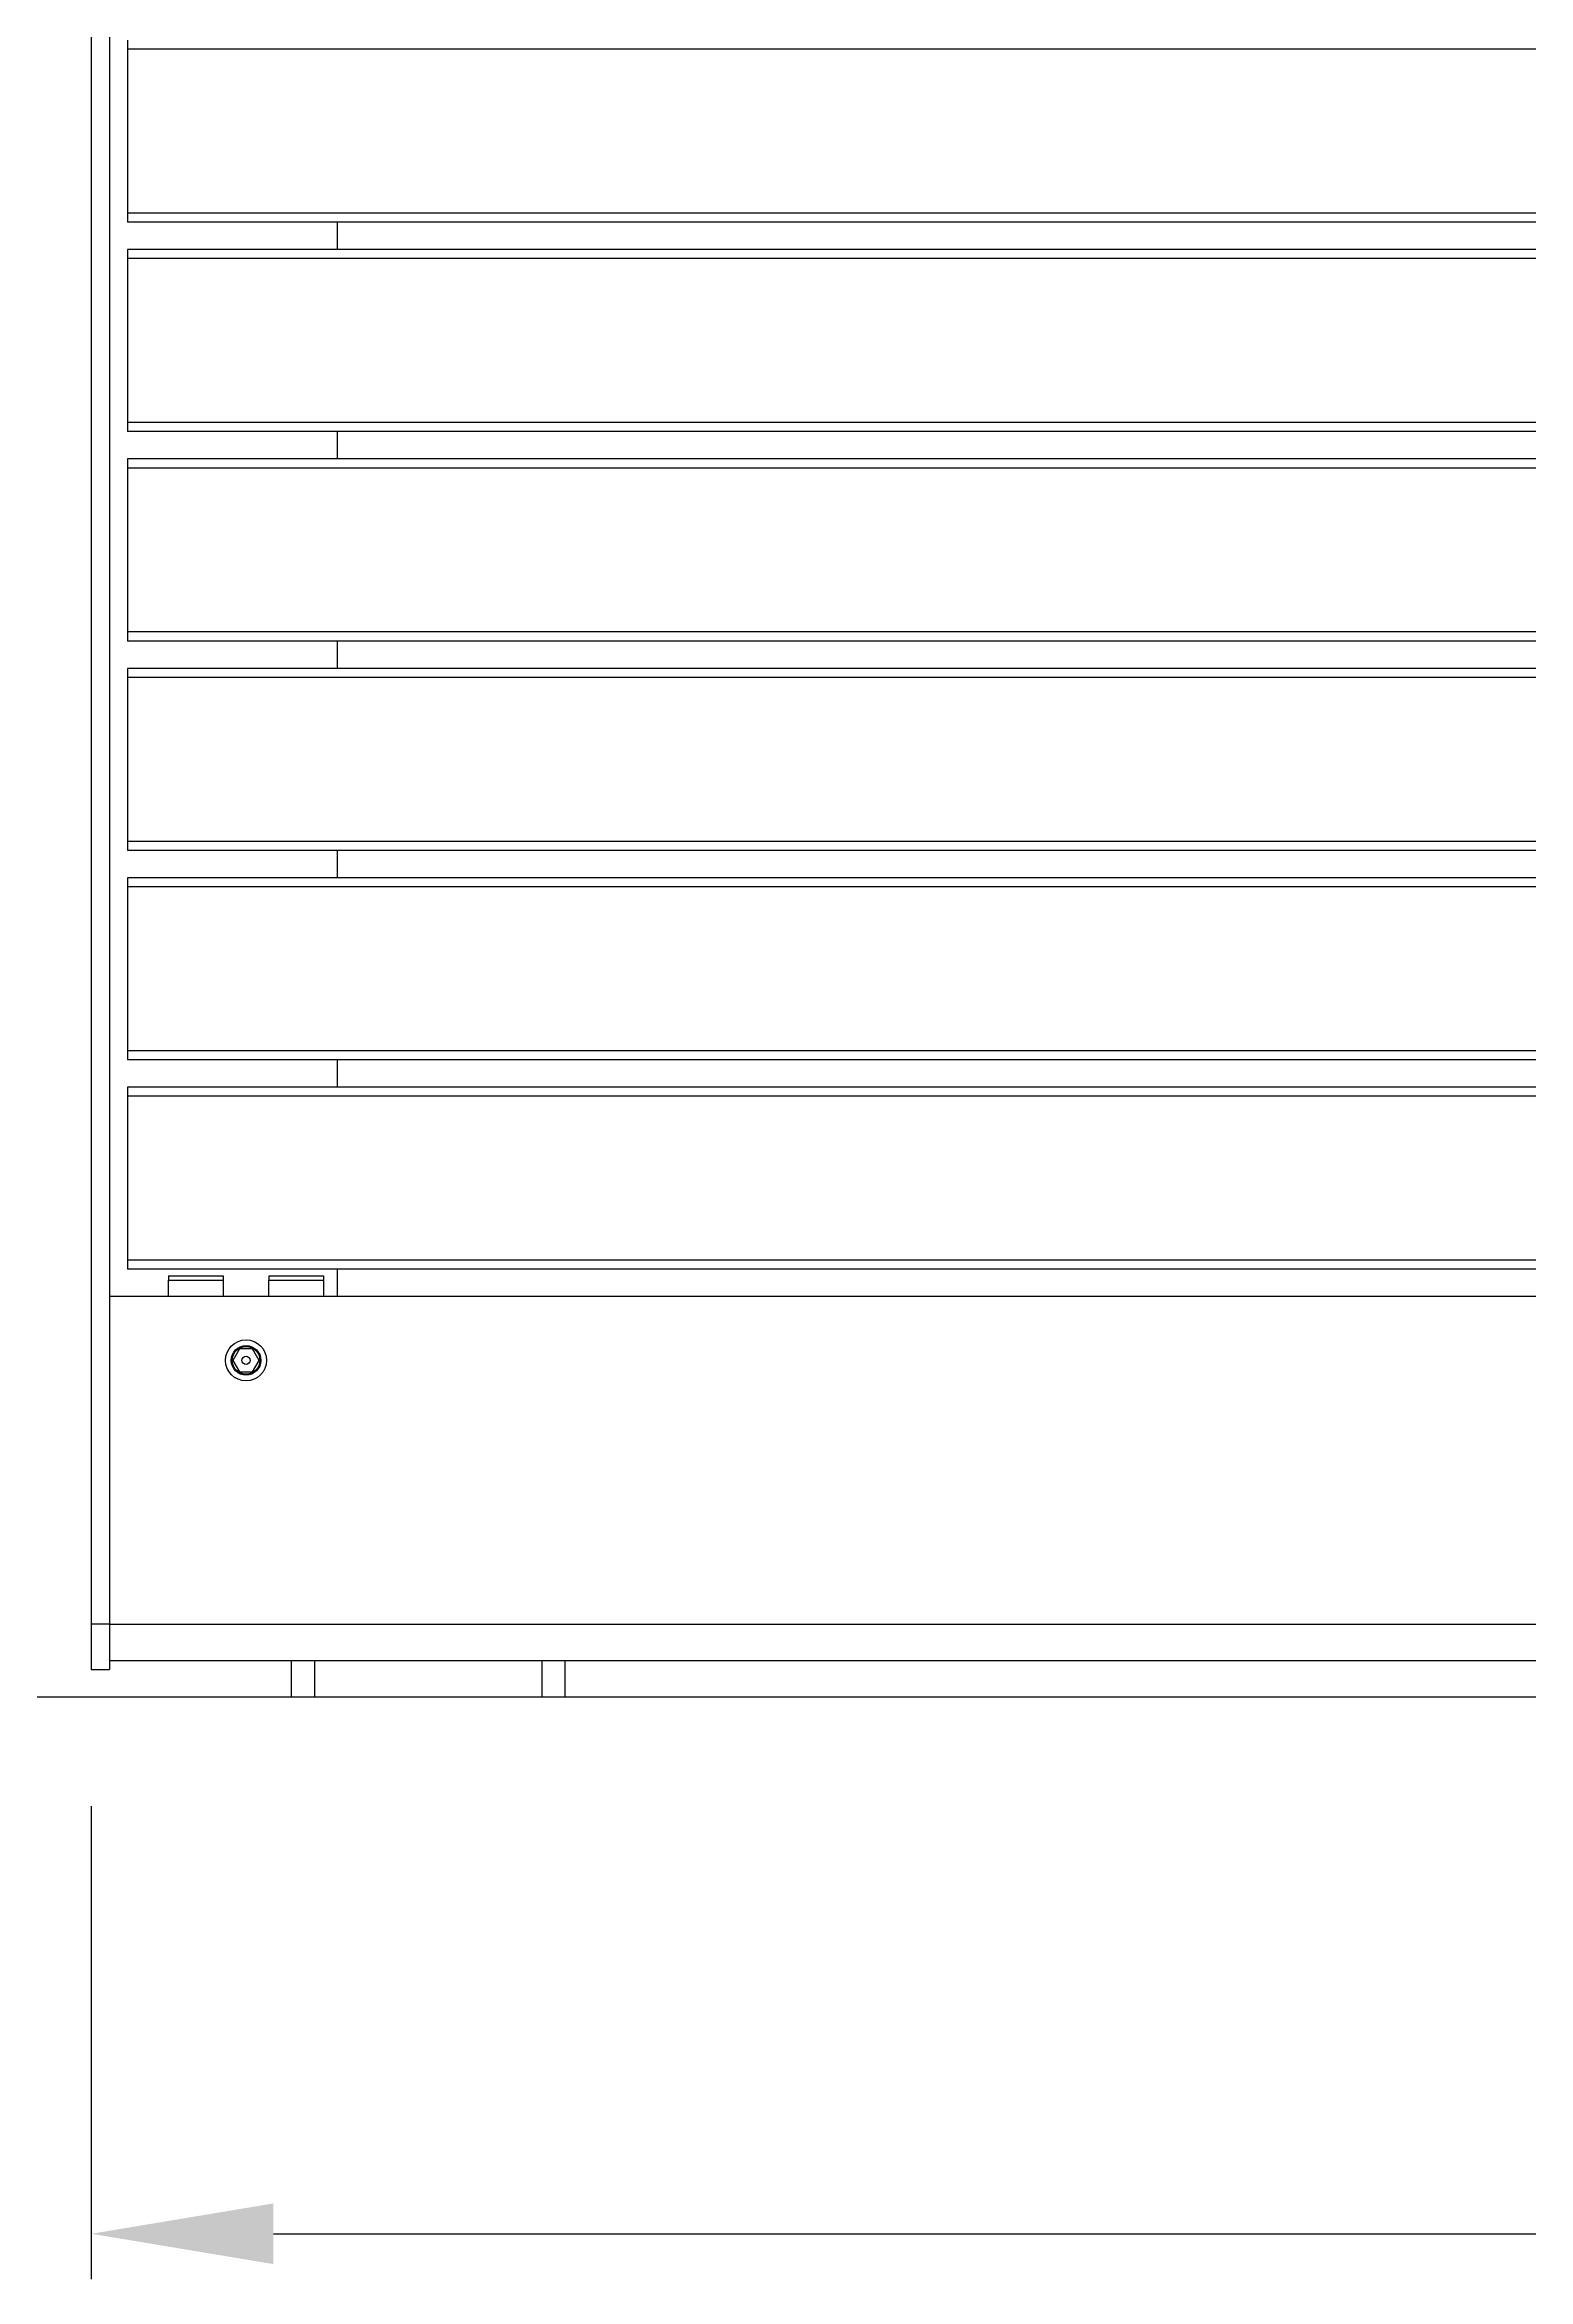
# Model space of a CAD drawing. Header units: millimetres. Extents: x 11004 to 16944, y 3285 to 7490.
# Drawn here: x 13364.9 to 13690.6, y 5882.6 to 6373.4 of the extents above; entities that cross this region are included whole.
import ezdxf

# ---------------------------------------------------------------- set-up
doc = ezdxf.new("R2010")
doc.units = ezdxf.units.MM
doc.header["$LTSCALE"] = 0.3
doc.styles.add('SEACAD_Arial', font='arial.ttf', dxfattribs={"width": 0.8})
doc.dimstyles.new('ISO-25', dxfattribs={"dimtxt": 1.6, "dimasz": 2, "dimexe": 0.5, "dimexo": 1.5, "dimtad": 1, "dimdec": 0, "dimtxsty": 'SEACAD_Arial', "dimcen": 2, "dimadec": 0, "dimazin": 0, "dimtfac": 1, "dimtdec": 0, "dimtmove": 0, "dimatfit": 3, "dimfxl": 1, "dimarcsym": 0})

# ---------------------------------------------------------------- blocks, each defined once
blk = doc.blocks.new('*D178')
at = {"color": 0, "lineweight": -2, "transparency": 16777216}
for p, q in [((13375.08, 5986.52), (13375.08, 5882.6)), ((15175.08, 5986.52), (15175.08, 5882.6)), ((13415.08, 5892.6), (15135.08, 5892.6))]:
    blk.add_line(p, q, dxfattribs=at)
at = {"color": 0, "transparency": 16777216}
for points in [[(13415.08, 5899.27), (13415.08, 5885.93), (13375.08, 5892.6)], [(15135.08, 5899.27), (15135.08, 5885.93), (15175.08, 5892.6)]]:
    blk.add_solid(points, dxfattribs=at)
at = {"layer": 'Defpoints', "color": 0, "transparency": 16777216}
for p in [(13375.08, 6016.52), (15175.08, 6016.52), (15175.08, 5892.6)]:
    blk.add_point(p, dxfattribs=at)
at = {"color": 0, "transparency": 16777216, "insert": (14275.08, 5921.44), "char_height": 32, "attachment_point": 5, "style": 'SEACAD_Arial'}
blk.add_mtext('1800', dxfattribs=at)

msp = doc.modelspace()

# ---------------------------------------------------------------- linework, layer by layer
for p, q in [((13375.08, 6386.56), (13375.08, 6026.56)), ((13379.08, 6386.56), (13379.08, 6026.56)), ((13383.08, 6374.45), (13383.08, 6372.45)), ((13383.08, 6372.45), (13383.08, 6336.45)), ((15167.08, 6372.45), (13383.08, 6372.45)), ((13383.08, 6336.45), (13383.08, 6334.45)), ((15167.08, 6336.45), (13383.08, 6336.45)), ((15167.08, 6334.45), (13383.08, 6334.45)), ((13429.08, 6334.45), (13429.08, 6328.45)), ((15167.08, 6328.45), (13383.08, 6328.45)), ((13383.08, 6328.45), (13383.08, 6326.45)), ((13383.08, 6326.45), (13383.08, 6290.45)), ((15167.08, 6326.45), (13383.08, 6326.45)), ((13383.08, 6290.45), (13383.08, 6288.45)), ((15167.08, 6290.45), (13383.08, 6290.45)), ((15167.08, 6288.45), (13383.08, 6288.45)), ((13429.08, 6288.45), (13429.08, 6282.45)), ((15167.08, 6282.45), (13383.08, 6282.45)), ((13383.08, 6282.45), (13383.08, 6280.45)), ((13383.08, 6280.45), (13383.08, 6244.45)), ((15167.08, 6280.45), (13383.08, 6280.45)), ((13383.08, 6244.45), (13383.08, 6242.45)), ((15167.08, 6244.45), (13383.08, 6244.45)), ((15167.08, 6242.45), (13383.08, 6242.45)), ((13429.08, 6242.45), (13429.08, 6236.45)), ((15167.08, 6236.45), (13383.08, 6236.45)), ((13383.08, 6236.45), (13383.08, 6234.45)), ((13383.08, 6234.45), (13383.08, 6198.45)), ((15167.08, 6234.45), (13383.08, 6234.45)), ((13383.08, 6198.45), (13383.08, 6196.45)), ((15167.08, 6198.45), (13383.08, 6198.45)), ((15167.08, 6196.45), (13383.08, 6196.45)), ((13429.08, 6196.45), (13429.08, 6190.45)), ((15167.08, 6190.45), (13383.08, 6190.45)), ((13383.08, 6190.45), (13383.08, 6188.45)), ((13383.08, 6188.45), (13383.08, 6152.45)), ((15167.08, 6188.45), (13383.08, 6188.45)), ((13383.08, 6152.45), (13383.08, 6150.45)), ((15167.08, 6152.45), (13383.08, 6152.45)), ((15167.08, 6150.45), (13383.08, 6150.45)), ((13429.08, 6150.45), (13429.08, 6144.45)), ((15167.08, 6144.45), (13383.08, 6144.45)), ((13383.08, 6144.45), (13383.08, 6142.45)), ((13383.08, 6142.45), (13383.08, 6106.45)), ((15167.08, 6142.45), (13383.08, 6142.45)), ((13383.08, 6106.45), (13383.08, 6104.45)), ((15167.08, 6106.45), (13383.08, 6106.45)), ((15167.08, 6104.45), (13383.08, 6104.45)), ((13392.08, 6103.05), (13404.08, 6103.05)), ((13392.08, 6103.05), (13392.08, 6102.05)), ((13392.08, 6102.05), (13404.08, 6102.05)), ((13392.08, 6098.45), (13392.08, 6102.05)), ((13404.08, 6103.05), (13404.08, 6102.05)), ((13404.08, 6102.05), (13404.08, 6098.45)), ((13414.08, 6103.05), (13414.08, 6102.05)), ((13414.08, 6103.05), (13426.08, 6103.05)), ((13414.08, 6102.05), (13426.08, 6102.05)), ((13414.08, 6098.45), (13414.08, 6102.05)), ((13426.08, 6103.05), (13426.08, 6102.05)), ((13426.08, 6102.05), (13426.08, 6098.45)), ((13429.08, 6104.45), (13429.08, 6098.45)), ((15171.08, 6098.45), (13379.08, 6098.45)), ((13407.63, 6086.95), (13406.19, 6084.45)), ((13410.52, 6086.95), (13407.63, 6086.95)), ((13411.96, 6084.45), (13410.52, 6086.95)), ((13406.19, 6084.45), (13407.63, 6081.95)), ((13407.63, 6081.95), (13410.52, 6081.95)), ((13410.52, 6081.95), (13411.96, 6084.45)), ((13375.08, 6026.56), (13375.08, 6016.56)), ((13375.08, 6026.56), (13379.08, 6026.56)), ((13379.08, 6026.56), (13379.08, 6016.56)), ((15171.08, 6026.45), (13379.08, 6026.45)), ((15171.08, 6018.45), (13379.08, 6018.45)), ((13419.08, 6010.45), (13419.08, 6018.45)), ((13424.08, 6018.45), (13424.08, 6010.45)), ((13474.08, 6010.45), (13474.08, 6018.45)), ((13479.08, 6018.45), (13479.08, 6010.45)), ((13375.08, 6016.56), (13379.08, 6016.56)), ((13424.08, 6010.45), (13419.08, 6010.45)), ((13474.08, 6010.45), (13424.08, 6010.45)), ((13479.08, 6010.45), (13474.08, 6010.45))]:
    msp.add_line(p, q)
at = {"color": 7, "linetype": 'Continuous'}
msp.add_line((13244.57, 6010.52), (15299.57, 6010.52), dxfattribs=at)
at = {"flags": 128}
for points in [[(13407.63, 6086.95), (13407.63, 6086.95), (13407.63, 6086.95), (13407.63, 6086.95), (13407.63, 6086.95), (13407.63, 6086.95), (13407.63, 6086.95), (13407.63, 6086.95), (13407.63, 6086.95)], [(13410.52, 6086.95), (13410.52, 6086.95), (13410.52, 6086.95), (13410.52, 6086.95), (13410.52, 6086.95), (13410.52, 6086.95), (13410.52, 6086.95), (13410.52, 6086.95), (13410.52, 6086.95)], [(13406.19, 6084.45), (13406.19, 6084.45), (13406.19, 6084.45), (13406.19, 6084.45), (13406.19, 6084.45), (13406.19, 6084.45), (13406.19, 6084.45), (13406.19, 6084.45), (13406.19, 6084.45)], [(13407.63, 6081.95), (13407.63, 6081.95), (13407.63, 6081.95), (13407.63, 6081.95), (13407.63, 6081.95), (13407.63, 6081.95), (13407.63, 6081.95), (13407.63, 6081.95), (13407.63, 6081.95)], [(13410.52, 6081.95), (13410.52, 6081.95), (13410.52, 6081.95), (13410.52, 6081.95), (13410.52, 6081.95), (13410.52, 6081.95), (13410.52, 6081.95), (13410.52, 6081.95), (13410.52, 6081.95)], [(13411.96, 6084.45), (13411.96, 6084.45), (13411.96, 6084.45), (13411.96, 6084.45), (13411.96, 6084.45), (13411.96, 6084.45), (13411.96, 6084.45), (13411.96, 6084.45), (13411.96, 6084.45)]]:
    msp.add_lwpolyline(points, dxfattribs=at)
for radius in [4.5, 3.25, 3.1, 3.03, 0.894]:
    msp.add_circle((13409.08, 6084.45), radius)

# ---------------------------------------------------------------- dimensions: what is measured, and where the dimension line sits
dim = msp.add_linear_dim(base=(15175.08, 5892.6), p1=(13375.08, 6016.52), p2=(15175.08, 6016.52), dimstyle='ISO-25')
dim.commit()
dim.dimension.update_dxf_attribs({"geometry": '*D178', "text_midpoint": (14275.08, 5921.44)})

doc.saveas('drawing.dxf')
